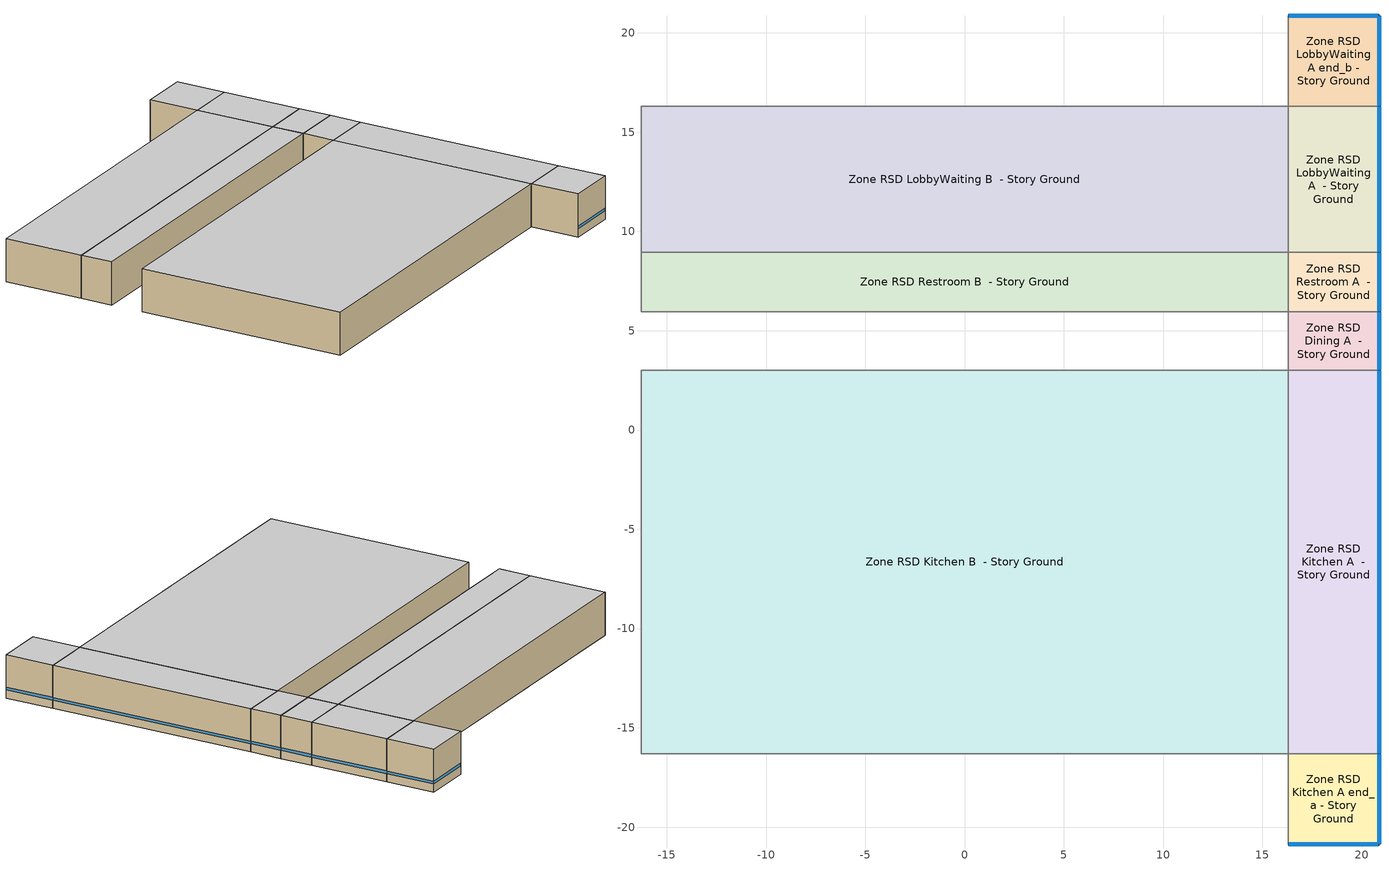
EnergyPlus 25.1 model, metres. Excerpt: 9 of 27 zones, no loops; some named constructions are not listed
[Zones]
Zone RSD Dining A  - Story Ground
 floor ground (Foundation F 126 Perim 295 Area 1347): 20.87,3.01 16.3,3.01 16.3,5.96 20.87,5.96 z0
 wall outside (DEER Insulated Steel Framed Exterior Wall R-5.67): 20.87,3.01 20.87,5.96 z0:3.96
 wall to Zone RSD Kitchen A  - Story Ground (Typical Interior Wall): 16.3,3.01 20.87,3.01 z0:3.96
 wall to Zone RSD Dining B  - Story Ground (Typical Interior Wall): 16.3,5.96 16.3,3.01 z0:3.96
 wall to Zone RSD Restroom A  - Story Ground (Typical Interior Wall): 20.87,5.96 16.3,5.96 z0:3.96
 window (Window U-0.91 SHGC 0.68): 20.87,3.04 20.87,5.93 z0.76:1
 ceiling adiabatic (DEER Uncarpeted 4in Slab Floor): 20.87,5.96 16.3,5.96 16.3,3.01 20.87,3.01 z3.96
Zone RSD Kitchen A  - Story Ground
 floor ground (Foundation F 126 Perim 1931 Area 8828): 20.87,-16.3 16.3,-16.3 16.3,3.01 20.87,3.01 z0
 wall outside (DEER Insulated Steel Framed Exterior Wall R-5.67): 20.87,-16.3 20.87,3.01 z0:3.96
 wall to Zone RSD Kitchen A end_a - Story Ground (Typical Interior Wall): 16.3,-16.3 20.87,-16.3 z0:3.96
 wall to Zone RSD Kitchen B  - Story Ground (Typical Interior Wall): 16.3,3.01 16.3,-16.3 z0:3.96
 window (Window U-0.91 SHGC 0.68): 20.87,-16.27 20.87,2.99 z0.76:1
 ceiling adiabatic (DEER Uncarpeted 4in Slab Floor): 20.87,3.01 16.3,3.01 16.3,-16.3 20.87,-16.3 z3.96
Zone RSD Kitchen A end_a - Story Ground
 floor ground (Foundation F 126 Perim 914 Area 209): 20.87,-20.87 16.3,-20.87 16.3,-16.3 20.87,-16.3 z0
 wall outside (DEER Insulated Steel Framed Exterior Wall R-5.67): 16.3,-20.87 20.87,-20.87 20.87,-16.3 z0:3.96
 wall to Zone RSD Kitchen B end_a - Story Ground (Typical Interior Wall): 16.3,-16.3 16.3,-20.87 z0:3.96
 window (Window U-0.91 SHGC 0.68): 16.32,-20.87 20.84,-20.87 / 20.87,-20.84 20.87,-16.32 z0.76:1
 ceiling adiabatic (DEER Uncarpeted 4in Slab Floor): 20.87,-16.3 16.3,-16.3 16.3,-20.87 20.87,-20.87 z3.96
Zone RSD Kitchen B  - Story Ground
 floor ground (Foundation F 126 Perim 0 Area 62935): 16.3,-16.3 -16.3,-16.3 -16.3,3.01 16.3,3.01 z0
 wall to Zone RSD Kitchen B end_a - Story Ground (Typical Interior Wall): -16.3,-16.3 16.3,-16.3 z0:3.96
 wall to Zone RSD Kitchen C  - Story Ground (Typical Interior Wall): -16.3,3.01 -16.3,-16.3 z0:3.96
 wall to Zone RSD Dining B  - Story Ground (Typical Interior Wall): 16.3,3.01 -16.3,3.01 z0:3.96
 ceiling adiabatic (DEER Uncarpeted 4in Slab Floor): 16.3,3.01 -16.3,3.01 -16.3,-16.3 16.3,-16.3 z3.96
Zone RSD LobbyWaiting A  - Story Ground
 floor ground (Foundation F 126 Perim 736 Area 3363): 20.87,8.94 16.3,8.94 16.3,16.3 20.87,16.3 z0
 wall outside (DEER Insulated Steel Framed Exterior Wall R-5.67): 20.87,8.94 20.87,16.3 z0:3.96
 wall to Zone RSD Restroom A  - Story Ground (Typical Interior Wall): 16.3,8.94 20.87,8.94 z0:3.96
 wall to Zone RSD LobbyWaiting B  - Story Ground (Typical Interior Wall): 16.3,16.3 16.3,8.94 z0:3.96
 wall to Zone RSD LobbyWaiting A end_b - Story Ground (Typical Interior Wall): 20.87,16.3 16.3,16.3 z0:3.96
 window (Window U-0.91 SHGC 0.68): 20.87,8.97 20.87,16.27 z0.76:1
 ceiling adiabatic (DEER Uncarpeted 4in Slab Floor): 20.87,16.3 16.3,16.3 16.3,8.94 20.87,8.94 z3.96
Zone RSD LobbyWaiting A end_b - Story Ground
 floor ground (Foundation F 126 Perim 914 Area 209): 20.87,16.3 16.3,16.3 16.3,20.87 20.87,20.87 z0
 wall outside (DEER Insulated Steel Framed Exterior Wall R-5.67): 20.87,16.3 20.87,20.87 16.3,20.87 z0:3.96
 wall to Zone RSD LobbyWaiting B end_b - Story Ground (Typical Interior Wall): 16.3,20.87 16.3,16.3 z0:3.96
 window (Window U-0.91 SHGC 0.68): 20.84,20.87 16.32,20.87 / 20.87,16.32 20.87,20.84 z0.76:1
 ceiling adiabatic (DEER Uncarpeted 4in Slab Floor): 20.87,20.87 16.3,20.87 16.3,16.3 20.87,16.3 z3.96
Zone RSD LobbyWaiting B  - Story Ground
 floor ground (Foundation F 126 Perim 0 Area 23976): 16.3,8.94 -16.3,8.94 -16.3,16.3 16.3,16.3 z0
 wall to Zone RSD Restroom B  - Story Ground (Typical Interior Wall): -16.3,8.94 16.3,8.94 z0:3.96
 wall to Zone RSD LobbyWaiting C  - Story Ground (Typical Interior Wall): -16.3,16.3 -16.3,8.94 z0:3.96
 wall to Zone RSD LobbyWaiting B end_b - Story Ground (Typical Interior Wall): 16.3,16.3 -16.3,16.3 z0:3.96
 ceiling adiabatic (DEER Uncarpeted 4in Slab Floor): 16.3,16.3 -16.3,16.3 -16.3,8.94 16.3,8.94 z3.96
Zone RSD Restroom A  - Story Ground
 floor ground (Foundation F 126 Perim 298 Area 1362): 20.87,5.96 16.3,5.96 16.3,8.94 20.87,8.94 z0
 wall outside (DEER Insulated Steel Framed Exterior Wall R-5.67): 20.87,5.96 20.87,8.94 z0:3.96
 wall to Zone RSD Restroom B  - Story Ground (Typical Interior Wall): 16.3,8.94 16.3,5.96 z0:3.96
 window (Window U-0.91 SHGC 0.68): 20.87,5.99 20.87,8.91 z0.76:1
 ceiling adiabatic (DEER Uncarpeted 4in Slab Floor): 20.87,8.94 16.3,8.94 16.3,5.96 20.87,5.96 z3.96
Zone RSD Restroom B  - Story Ground
 floor ground (Foundation F 126 Perim 0 Area 9712): 16.3,5.96 -16.3,5.96 -16.3,8.94 16.3,8.94 z0
 wall to Zone RSD Dining B  - Story Ground (Typical Interior Wall): -16.3,5.96 16.3,5.96 z0:3.96
 wall to Zone RSD Restroom C  - Story Ground (Typical Interior Wall): -16.3,8.94 -16.3,5.96 z0:3.96
 ceiling adiabatic (DEER Uncarpeted 4in Slab Floor): 16.3,8.94 -16.3,8.94 -16.3,5.96 16.3,5.96 z3.96
[Schedule:Day:Interval]
D17_RSD_Din_LF_Yr Default 1; D17_RSD_LobWt_LF_Yr Default 1; D17_RSD_Restrm_LF_Yr Default 1: No, 00:10, 0.341879, 00:20, 0.337503, 00:30, 0.333127, 00:40, 0.328752, 00:50, 0.324376, 01:00, 0.32, 07:30, 0.32, 07:40, 0.359333, 07:50, 0.398667, 08:00, 0.438, 08:09, 0.477333, 08:19, 0.516667, 08:29, 0.556, 08:30, 0.556, 08:39, 0.596667, 08:49, 0.637333, 08:59, 0.678, 09:09, 0.718667, 09:19, 0.759333, 09:29, 0.8, 09:30, 0.8, 21:00, 0.8, 21:10, 0.776812, 21:20, 0.753624, 21:30, 0.730436, 21:40, 0.707248, 21:50, 0.684061, 22:00, 0.660873, 22:10, 0.643394, 22:20, 0.625915, 22:30, 0.608436, 22:40, 0.590958, 22:50, 0.573479, 23:00, 0.556, 23:10, 0.521042, 23:20, 0.486085, 23:30, 0.451127, 23:40, 0.41617, 23:50, 0.381212, 24:00, 0.346255
D17_RSD_Din_LF_Yr Wknd Day; D17_RSD_LobWt_LF_Yr Wknd Day; D17_RSD_Restrm_LF_Yr Wknd Day: Average, 05:30, 0.32, 05:40, 0.359333, 05:50, 0.398667, 06:00, 0.438, 06:10, 0.477333, 06:20, 0.516667, 06:30, 0.556, 06:40, 0.596667, 06:50, 0.637333, 07:00, 0.678, 07:10, 0.718667, 07:20, 0.759333, 07:30, 0.8, 18:30, 0.8, 18:40, 0.780303, 18:50, 0.760606, 19:00, 0.740909, 19:10, 0.721212, 19:20, 0.701515, 19:30, 0.681818, 19:40, 0.662121, 19:50, 0.642424, 20:00, 0.622727, 20:10, 0.60303, 20:20, 0.583333, 20:30, 0.563636, 20:40, 0.543333, 20:50, 0.52303, 21:00, 0.502727, 21:10, 0.482424, 21:20, 0.462121, 21:30, 0.441818, 21:40, 0.421515, 21:50, 0.401212, 22:00, 0.380909, 22:10, 0.360606, 22:20, 0.340303, 22:30, 0.32, 24:00, 0.32
Schedule Day 15; Schedule Day 11; Schedule Day 9: No, 01:00, 0.32, 02:00, 0.32, 03:00, 0.32, 04:00, 0.32, 05:00, 0.32, 06:00, 0.32, 07:00, 0.32, 08:00, 0.438, 09:00, 0.718667, 10:00, 0.8, 11:00, 0.8, 12:00, 0.8, 13:00, 0.8, 14:00, 0.8, 15:00, 0, 16:00, 0, 17:00, 0, 18:00, 0, 19:00, 0, 20:00, 0, 21:00, 0, 22:00, 0, 23:00, 0, 24:00, 0
Schedule Day 16; Schedule Day 12; Schedule Day 10: No, 01:00, 0, 02:00, 0, 03:00, 0, 04:00, 0, 05:00, 0, 06:00, 0, 07:00, 0, 08:00, 0, 09:00, 0, 10:00, 0, 11:00, 0, 12:00, 0, 13:00, 0, 14:00, 0, 15:00, 0.8, 16:00, 0.8, 17:00, 0.8, 18:00, 0.8, 19:00, 0.8, 20:00, 0.8, 21:00, 0.8, 22:00, 0.660873, 23:00, 0.556, 24:00, 0.346255
D17_RSD_Din_LF_Yr Summer Design Day 1; D_RSD_Din_Occup_Yr Summer Design Day; Clothing Schedule Default Winter Clothes; D_RSD_Din_Misc_Yr Summer Design Day 1; D17_RSD_Ktchn_LF_Yr Summer Design Day 1; D_RSD_Ktchn_Occup_Yr Summer Design Day; D_RSD_Ktchn_Misc_Yr Summer Design Day 1; D_RSD_Ktchn_Cook_Yr Summer Design Day; 27 space(s) Occ Sch Summer Design Day 3; 27 space(s) Occ Sch Winter Design Day 3; 27 space(s) Occ Sch Summer Design Day 1; 27 space(s) Occ Sch Winter Design Day 1; 27 space(s) Occ Sch Summer Design Day 2; 27 space(s) Occ Sch Winter Design Day 2; D17_RSD_LobWt_LF_Yr Summer Design Day 1; D17_RSD_Restrm_LF_Yr Summer Design Day 1: No, 24:00, 1
D17_RSD_Din_LF_Yr Winter Design Day 1; D_RSD_Din_Occup_Yr Winter Design Day; Work Efficiency Schedule Default; D_RSD_Din_Misc_Yr Winter Design Day 1; D17_RSD_Ktchn_LF_Yr Winter Design Day 1; D_RSD_Ktchn_Occup_Yr Winter Design Day; D_RSD_Ktchn_Misc_Yr Winter Design Day 1; D_RSD_Ktchn_Cook_Yr Winter Design Day; D17_RSD_LobWt_LF_Yr Winter Design Day 1; D17_RSD_Restrm_LF_Yr Winter Design Day 1: No, 24:00, 0
D_RSD_Din_Occup_Yr Default; D_RSD_Ktchn_Occup_Yr Default: Average, 00:10, 0.0666667, 00:20, 0.0583333, 00:30, 0.05, 00:40, 0.0416667, 00:50, 0.0333333, 01:00, 0.025, 01:10, 0.0166667, 01:20, 0.00833333, 01:30, 0, 08:30, 0, 08:39, 0.0166667, 08:49, 0.0333333, 08:59, 0.05, 09:09, 0.0666667, 09:19, 0.0833333, 09:29, 0.1, 09:30, 0.1, 09:39, 0.116667, 09:49, 0.133333, 09:59, 0.15, 10:09, 0.166667, 10:19, 0.183333, 10:29, 0.2, 10:30, 0.2, 11:30, 0.2, 11:39, 0.223333, 11:49, 0.246667, 11:59, 0.27, 12:09, 0.293333, 12:19, 0.316667, 12:29, 0.34, 12:30, 0.34, 12:39, 0.428333, 12:49, 0.516667, 12:59, 0.605, 13:09, 0.693333, 13:19, 0.781667, 13:29, 0.87, 13:30, 0.87, 13:39, 0.823333, 13:49, 0.776667, 13:59, 0.73, 14:09, 0.683333, 14:19, 0.636667, 14:29, 0.59, 14:30, 0.59, 14:39, 0.534444, 14:49, 0.478889, 14:59, 0.423333, 15:09, 0.367778, 15:15, 0.34, 17:15, 0.34, 17:25, 0.38, 17:35, 0.42, 17:45, 0.46, 17:55, 0.5, 18:05, 0.54, 18:15, 0.58, 18:25, 0.608333, 18:35, 0.636667, 18:45, 0.665, 18:55, 0.693333, 19:05, 0.721667, 19:15, 0.75, 19:25, 0.712222, 19:35, 0.674444, 19:45, 0.636667, 19:55, 0.598889, 20:00, 0.58, 20:10, 0.54, 20:20, 0.5, 20:30, 0.46, 20:40, 0.42, 20:50, 0.38, 21:00, 0.34, 21:10, 0.325667, 21:20, 0.311333, 21:30, 0.297, 21:40, 0.282667, 21:50, 0.268333, 22:00, 0.254, 22:10, 0.228333, 22:20, 0.202667, 22:30, 0.177, 22:40, 0.151333, 22:50, 0.125667, 23:00, 0.1, 23:30, 0.1, 23:40, 0.0916667, 23:50, 0.0833333, 24:00, 0.075
D_RSD_Din_Occup_Yr Wknd Day; D_RSD_Ktchn_Occup_Yr Wknd Day: Average, 06:30, 0, 06:40, 0.025, 06:50, 0.05, 07:00, 0.075, 07:10, 0.1, 07:20, 0.125, 07:30, 0.15, 07:40, 0.166667, 07:50, 0.183333, 08:00, 0.2, 08:09, 0.216667, 08:19, 0.233333, 08:29, 0.25, 08:30, 0.25, 09:30, 0.25, 09:39, 0.265, 09:49, 0.28, 09:59, 0.295, 10:09, 0.31, 10:19, 0.325, 10:29, 0.34, 10:30, 0.34, 10:39, 0.427619, 10:49, 0.515238, 10:59, 0.602857, 11:09, 0.690476, 11:19, 0.778095, 11:22, 0.8, 11:32, 0.764444, 11:42, 0.728889, 11:52, 0.693333, 12:02, 0.657778, 12:12, 0.622222, 12:22, 0.586667, 12:32, 0.551111, 12:42, 0.515556, 12:52, 0.48, 13:02, 0.444444, 13:12, 0.408889, 13:15, 0.4, 13:45, 0.4, 13:54, 0.39, 14:04, 0.38, 14:14, 0.37, 14:24, 0.36, 14:34, 0.35, 14:44, 0.34, 14:45, 0.34, 14:54, 0.416667, 15:04, 0.493333, 15:14, 0.57, 15:24, 0.646667, 15:34, 0.723333, 15:44, 0.8, 15:45, 0.8, 15:54, 0.825, 16:04, 0.85, 16:15, 0.875, 16:25, 0.9, 16:35, 0.925, 16:45, 0.95, 16:55, 0.933333, 17:05, 0.916667, 17:15, 0.9, 17:25, 0.883333, 17:35, 0.866667, 17:45, 0.85, 17:55, 0.583333, 18:00, 0.45, 18:10, 0.433333, 18:20, 0.416667, 18:30, 0.4, 18:40, 0.383333, 18:50, 0.366667, 19:00, 0.35, 19:10, 0.333333, 19:20, 0.316667, 19:30, 0.3, 19:40, 0.283333, 19:50, 0.266667, 20:00, 0.25, 20:10, 0.225, 20:20, 0.2, 20:30, 0.175, 20:40, 0.15, 20:50, 0.125, 21:00, 0.1, 21:10, 0.0833333, 21:20, 0.0666667, 21:30, 0.05, 21:40, 0.0333333, 21:50, 0.0166667, 22:00, 0, 24:00, 0
DEER Activity 161W/person Default; autogen DEER Activity 161W/person 0_day_sch: Average, 24:00, 161
DEER Activity 161W/person Summer Design Day; DEER Activity 161W/person Winter Design Day: No, 24:00, 161
Air Velocity Schedule Default: No, 24:00, 0.2
D_RSD_Din_Misc_Yr Default 1; D_RSD_Ktchn_Misc_Yr Default 1: No, 00:10, 0.686275, 00:20, 0.54902, 00:30, 0.411765, 00:40, 0.27451, 00:50, 0.137255, 01:00, 0, 05:30, 0, 05:40, 0.0294118, 05:50, 0.0588235, 06:00, 0.0882353, 06:10, 0.117647, 06:20, 0.147059, 06:30, 0.176471, 06:40, 0.205882, 06:50, 0.235294, 07:00, 0.264706, 07:10, 0.294118, 07:20, 0.323529, 07:30, 0.352941, 07:40, 0.362745, 07:50, 0.372549, 08:00, 0.382353, 08:09, 0.392157, 08:19, 0.401961, 08:29, 0.411765, 08:30, 0.411765, 10:30, 0.411765, 10:39, 0.470588, 10:49, 0.529412, 10:59, 0.588235, 11:09, 0.647059, 11:19, 0.705882, 11:29, 0.764706, 11:30, 0.764706, 11:39, 0.803922, 11:49, 0.843137, 11:59, 0.882353, 12:09, 0.921569, 12:19, 0.960784, 12:29, 1, 12:30, 1, 22:00, 1, 22:10, 0.990196, 22:20, 0.980392, 22:30, 0.970588, 22:40, 0.960784, 22:50, 0.95098, 23:00, 0.941176, 23:10, 0.921569, 23:20, 0.901961, 23:30, 0.882353, 23:40, 0.862745, 23:50, 0.843137, 24:00, 0.823529
D_RSD_Din_Misc_Yr Wknd Day; D_RSD_Ktchn_Misc_Yr Wknd Day: Average, 03:30, 0, 03:39, 0.0294118, 03:49, 0.0588235, 03:59, 0.0882353, 04:09, 0.117647, 04:19, 0.147059, 04:30, 0.176471, 04:40, 0.205882, 04:50, 0.235294, 05:00, 0.264706, 05:10, 0.294118, 05:20, 0.323529, 05:30, 0.352941, 05:40, 0.362745, 05:50, 0.372549, 06:00, 0.382353, 06:10, 0.392157, 06:20, 0.401961, 06:30, 0.411765, 08:30, 0.411765, 08:39, 0.470588, 08:49, 0.529412, 08:59, 0.588235, 09:09, 0.647059, 09:19, 0.705882, 09:29, 0.764706, 09:30, 0.764706, 09:39, 0.803922, 09:49, 0.843137, 09:59, 0.882353, 10:09, 0.921569, 10:19, 0.960784, 10:29, 1, 10:30, 1, 19:00, 1, 19:10, 0.990196, 19:20, 0.980392, 19:30, 0.970588, 19:40, 0.960784, 19:50, 0.95098, 20:00, 0.941176, 20:10, 0.882353, 20:20, 0.823529, 20:30, 0.764706, 20:40, 0.705882, 20:50, 0.647059, 21:00, 0.588235, 21:10, 0.490196, 21:20, 0.392157, 21:30, 0.294118, 21:40, 0.196078, 21:50, 0.0980392, 22:00, 0, 24:00, 0
Schedule Day 25; Schedule Day 7: No, 01:00, 0, 02:00, 0, 03:00, 0, 04:00, 0, 05:00, 0, 06:00, 0.0882353, 07:00, 0.264706, 08:00, 0.382353, 09:00, 0.411765, 10:00, 0.411765, 11:00, 0.647059, 12:00, 0.921569, 13:00, 1, 14:00, 1, 15:00, 0, 16:00, 0, 17:00, 0, 18:00, 0, 19:00, 0, 20:00, 0, 21:00, 0, 22:00, 0, 23:00, 0, 24:00, 0
Schedule Day 26; Schedule Day 8: No, 01:00, 0, 02:00, 0, 03:00, 0, 04:00, 0, 05:00, 0, 06:00, 0, 07:00, 0, 08:00, 0, 09:00, 0, 10:00, 0, 11:00, 0, 12:00, 0, 13:00, 0, 14:00, 0, 15:00, 1, 16:00, 1, 17:00, 1, 18:00, 1, 19:00, 1, 20:00, 1, 21:00, 1, 22:00, 1, 23:00, 0.941176, 24:00, 0.823529
D17_RSD_Ktchn_LF_Yr Default 1: No, 00:10, 0.4, 00:20, 0.384, 00:30, 0.368, 00:40, 0.352, 00:50, 0.336, 01:00, 0.32, 06:00, 0.32, 06:10, 0.344, 06:20, 0.368, 06:30, 0.392, 06:40, 0.416, 06:50, 0.44, 07:00, 0.464, 07:10, 0.488, 07:20, 0.512, 07:30, 0.536, 07:40, 0.56, 07:50, 0.584, 08:00, 0.608, 08:09, 0.624, 08:19, 0.64, 08:29, 0.656, 08:39, 0.672, 08:49, 0.688, 08:59, 0.704, 09:09, 0.72, 09:19, 0.736, 09:29, 0.752, 09:39, 0.768, 09:49, 0.784, 09:59, 0.8, 10:00, 0.8, 21:00, 0.8, 21:10, 0.779595, 21:20, 0.759189, 21:30, 0.738784, 21:40, 0.718379, 21:50, 0.697973, 22:00, 0.677568, 22:10, 0.665973, 22:20, 0.654379, 22:30, 0.642784, 22:40, 0.631189, 22:50, 0.619595, 23:00, 0.608, 23:10, 0.576, 23:20, 0.544, 23:30, 0.512, 23:40, 0.48, 23:50, 0.448, 24:00, 0.416
D17_RSD_Ktchn_LF_Yr Wknd Day: Average, 04:00, 0.32, 04:10, 0.344, 04:20, 0.368, 04:30, 0.392, 04:40, 0.416, 04:50, 0.44, 05:00, 0.464, 05:10, 0.488, 05:20, 0.512, 05:30, 0.536, 05:40, 0.56, 05:50, 0.584, 06:00, 0.608, 06:10, 0.624, 06:20, 0.64, 06:30, 0.656, 06:40, 0.672, 06:50, 0.688, 07:00, 0.704, 07:10, 0.72, 07:20, 0.736, 07:30, 0.752, 07:40, 0.768, 07:50, 0.784, 08:00, 0.8, 18:30, 0.8, 18:40, 0.784, 18:50, 0.768, 19:00, 0.752, 19:10, 0.736, 19:20, 0.72, 19:30, 0.704, 19:40, 0.688, 19:50, 0.672, 20:00, 0.656, 20:10, 0.64, 20:20, 0.624, 20:30, 0.608, 20:40, 0.584, 20:50, 0.56, 21:00, 0.536, 21:10, 0.512, 21:20, 0.488, 21:30, 0.464, 21:40, 0.44, 21:50, 0.416, 22:00, 0.392, 22:10, 0.368, 22:20, 0.344, 22:30, 0.32, 24:00, 0.32
Schedule Day 13: No, 01:00, 0.32, 02:00, 0.32, 03:00, 0.32, 04:00, 0.32, 05:00, 0.32, 06:00, 0.32, 07:00, 0.464, 08:00, 0.608, 09:00, 0.72, 10:00, 0.8, 11:00, 0.8, 12:00, 0.8, 13:00, 0.8, 14:00, 0.8, 15:00, 0, 16:00, 0, 17:00, 0, 18:00, 0, 19:00, 0, 20:00, 0, 21:00, 0, 22:00, 0, 23:00, 0, 24:00, 0
Schedule Day 14: No, 01:00, 0, 02:00, 0, 03:00, 0, 04:00, 0, 05:00, 0, 06:00, 0, 07:00, 0, 08:00, 0, 09:00, 0, 10:00, 0, 11:00, 0, 12:00, 0, 13:00, 0, 14:00, 0, 15:00, 0.8, 16:00, 0.8, 17:00, 0.8, 18:00, 0.8, 19:00, 0.8, 20:00, 0.8, 21:00, 0.8, 22:00, 0.677568, 23:00, 0.608, 24:00, 0.416
DEER Activity 220W/person Default; autogen DEER Activity 220W/person 0_day_sch: Average, 24:00, 220
DEER Activity 220W/person Summer Design Day; DEER Activity 220W/person Winter Design Day: No, 24:00, 220
D_RSD_Ktchn_Cook_Yr Default; autogen D_RSD_Ktchn_Cook_Yr 0_day_sch: Average, 00:10, 0.079, 00:20, 0.0395, 00:30, 0, 06:30, 0, 06:40, 0.0493333, 06:50, 0.0986667, 07:00, 0.148, 07:10, 0.197333, 07:20, 0.246667, 07:30, 0.296, 07:40, 0.331667, 07:50, 0.367333, 08:00, 0.403, 08:09, 0.438667, 08:19, 0.474333, 08:29, 0.51, 08:30, 0.51, 08:39, 0.515, 08:49, 0.52, 08:59, 0.525, 09:09, 0.53, 09:19, 0.535, 09:29, 0.54, 09:30, 0.54, 09:39, 0.526667, 09:49, 0.513333, 09:59, 0.5, 10:09, 0.486667, 10:19, 0.473333, 10:29, 0.46, 10:30, 0.46, 10:39, 0.456667, 10:49, 0.453333, 10:59, 0.45, 11:09, 0.446667, 11:19, 0.443333, 11:29, 0.44, 11:30, 0.44, 11:39, 0.438333, 11:49, 0.436667, 11:59, 0.435, 12:09, 0.433333, 12:19, 0.431667, 12:29, 0.43, 12:30, 0.43, 12:39, 0.446667, 12:49, 0.463333, 12:59, 0.48, 13:09, 0.496667, 13:19, 0.513333, 13:29, 0.53, 13:30, 0.53, 13:39, 0.523333, 13:49, 0.516667, 13:59, 0.51, 14:09, 0.503333, 14:19, 0.496667, 14:29, 0.49, 14:30, 0.49, 17:30, 0.49, 17:40, 0.5, 17:50, 0.51, 18:00, 0.52, 18:10, 0.53, 18:20, 0.54, 18:30, 0.55, 18:40, 0.541667, 18:50, 0.533333, 19:00, 0.525, 19:10, 0.516667, 19:20, 0.508333, 19:30, 0.5, 19:40, 0.471667, 19:50, 0.443333, 20:00, 0.415, 20:10, 0.386667, 20:20, 0.358333, 20:30, 0.33, 20:40, 0.329167, 20:50, 0.328333, 21:00, 0.3275, 21:10, 0.326667, 21:20, 0.325833, 21:30, 0.325, 21:40, 0.315167, 21:50, 0.305333, 22:00, 0.2955, 22:10, 0.285667, 22:20, 0.275833, 22:30, 0.266, 22:40, 0.261167, 22:50, 0.256333, 23:00, 0.2515, 23:10, 0.246667, 23:20, 0.241833, 23:30, 0.237, 23:40, 0.1975, 23:50, 0.158, 24:00, 0.1185
Schedule Day 61: No, 01:00, 0, 02:00, 0, 03:00, 0, 04:00, 0, 05:00, 0, 06:00, 0, 07:00, 0.131556, 08:00, 0.391111, 09:00, 0.525333, 10:00, 0.499111, 11:00, 0.449778, 12:00, 0.434889, 13:00, 0.481111, 14:00, 0.509556, 15:00, 0, 16:00, 0, 17:00, 0, 18:00, 0, 19:00, 0, 20:00, 0, 21:00, 0, 22:00, 0, 23:00, 0, 24:00, 0
Schedule Day 62: No, 01:00, 0, 02:00, 0, 03:00, 0, 04:00, 0, 05:00, 0, 06:00, 0, 07:00, 0, 08:00, 0, 09:00, 0, 10:00, 0, 11:00, 0, 12:00, 0, 13:00, 0, 14:00, 0, 15:00, 0.49, 16:00, 0.49, 17:00, 0.49, 18:00, 0.516667, 19:00, 0.527778, 20:00, 0.424444, 21:00, 0.327778, 22:00, 0.298778, 23:00, 0.253111, 24:00, 0.131667
27 space(s) Occ Sch Default 3; 27 space(s) Occ Sch Default 2: Average, 08:00, 0, 10:00, 1, 11:00, 0, 12:00, 1, 13:00, 1, 14:00, 1, 14:45, 1, 16:45, 0, 17:45, 1, 19:45, 1, 20:30, 1, 21:30, 1, 22:30, 1, 24:00, 0
27 space(s) Occ Sch Sunday 3; 27 space(s) Occ Sch Sunday 2: Average, 06:00, 0, 07:00, 1, 08:00, 1, 09:00, 0, 10:00, 1, 11:00, 1, 11:15, 0, 12:15, 1, 13:15, 0, 14:15, 1, 15:15, 1, 16:15, 1, 17:15, 1, 17:30, 1, 18:30, 1, 19:30, 1, 20:30, 1, 24:00, 0
Schedule Day 51; Schedule Day 45: No, 01:00, 0, 02:00, 0, 03:00, 0, 04:00, 0, 05:00, 0, 06:00, 0, 07:00, 0, 08:00, 0, 09:00, 1, 10:00, 1, 11:00, 0, 12:00, 1, 13:00, 1, 14:00, 1, 15:00, 0, 16:00, 0, 17:00, 0, 18:00, 0, 19:00, 0, 20:00, 0, 21:00, 0, 22:00, 0, 23:00, 0, 24:00, 0
Schedule Day 52; Schedule Day 46: No, 01:00, 0, 02:00, 0, 03:00, 0, 04:00, 0, 05:00, 0, 06:00, 0, 07:00, 0, 08:00, 0, 09:00, 0, 10:00, 0, 11:00, 0, 12:00, 0, 13:00, 0, 14:00, 0, 15:00, 0, 16:00, 0, 17:00, 1, 18:00, 1, 19:00, 1, 20:00, 1, 21:00, 1, 22:00, 1, 23:00, 0, 24:00, 0
27 space(s) Occ Sch Default 1: Average, 07:00, 0, 07:10, 0.00364103, 07:20, 0.00728207, 07:30, 0.0109231, 07:40, 0.0145641, 07:50, 0.0182052, 08:00, 0.0218462, 08:10, 0.0254872, 08:20, 0.0291283, 08:30, 0.0327693, 08:39, 0.0364103, 08:49, 0.0400514, 08:59, 0.0436924, 09:00, 0.0436924, 09:30, 0.0436924, 09:39, 0.0364103, 09:49, 0.0291283, 09:59, 0.0218462, 10:09, 0.0145641, 10:19, 0.00728207, 10:29, 1.55227e-16, 10:30, 0, 10:39, 0.0101949, 10:49, 0.0203898, 10:59, 0.0305847, 11:09, 0.0407796, 11:19, 0.0509745, 11:29, 0.0611694, 11:30, 0.0611694, 11:39, 0.0895694, 11:49, 0.117969, 11:59, 0.14637, 12:09, 0.17477, 12:19, 0.20317, 12:29, 0.23157, 12:30, 0.23157, 12:39, 0.213365, 12:49, 0.195159, 12:59, 0.176954, 13:09, 0.158749, 13:19, 0.140544, 13:29, 0.122339, 13:30, 0.122339, 13:39, 0.120154, 13:49, 0.117969, 13:59, 0.115785, 14:09, 0.1136, 14:19, 0.111416, 14:29, 0.109231, 14:30, 0.109231, 14:39, 0.0849575, 14:49, 0.0606839, 14:59, 0.0364103, 15:09, 0.0121368, 15:15, 0, 16:15, 0, 16:25, 0.017477, 16:35, 0.0349539, 16:45, 0.0524309, 16:55, 0.0699079, 17:05, 0.0873848, 17:15, 0.104862, 17:25, 0.0997643, 17:35, 0.0946669, 17:45, 0.0895694, 17:55, 0.084472, 18:05, 0.0793745, 18:15, 0.0742771, 19:15, 0.0742771, 19:25, 0.0810737, 19:35, 0.0878703, 19:45, 0.0946669, 19:55, 0.101463, 20:00, 0.104862, 20:10, 0.0936474, 20:20, 0.082433, 20:30, 0.0712186, 20:40, 0.0600042, 20:50, 0.0487899, 21:00, 0.0375755, 21:10, 0.0425273, 21:20, 0.0474791, 21:30, 0.0524309, 21:40, 0.0573827, 21:50, 0.0623345, 22:00, 0.0672863, 22:10, 0.0560719, 22:20, 0.0448575, 22:30, 0.0336432, 22:40, 0.0224288, 22:50, 0.0112144, 23:00, 0, 24:00, 0
27 space(s) Occ Sch Sunday 1: Average, 05:30, 0, 05:40, 0.0109231, 05:50, 0.0218462, 06:00, 0.0327693, 06:10, 0.0436924, 06:20, 0.0546155, 06:30, 0.0655386, 06:40, 0.0618976, 06:50, 0.0582565, 07:00, 0.0546155, 07:10, 0.0509745, 07:20, 0.0473334, 07:30, 0.0436924, 07:40, 0.0364103, 07:50, 0.0291283, 08:00, 0.0218462, 08:09, 0.0145641, 08:19, 0.00728207, 08:29, 7.76133e-17, 08:30, 0, 08:39, 0.00655386, 08:49, 0.0131077, 08:59, 0.0196616, 09:09, 0.0262154, 09:19, 0.0327693, 09:29, 0.0393232, 09:30, 0.0393232, 09:39, 0.0662668, 09:49, 0.0932105, 09:59, 0.120154, 10:09, 0.147098, 10:19, 0.174041, 10:29, 0.200985, 10:30, 0.200985, 10:39, 0.167488, 10:49, 0.13399, 10:59, 0.100493, 11:09, 0.066995, 11:19, 0.0334975, 11:29, 7.14042e-16, 11:30, 0, 11:39, 0.116513, 11:45, 0.17477, 11:54, 0.145641, 12:04, 0.116513, 12:14, 0.0873848, 12:24, 0.0582565, 12:34, 0.0291283, 12:44, 6.20906e-16, 12:45, 0, 12:54, 0.00436924, 13:04, 0.00873848, 13:14, 0.0131077, 13:24, 0.017477, 13:34, 0.0218462, 13:44, 0.0262154, 13:45, 0.0262154, 13:54, 0.0553437, 14:04, 0.084472, 14:14, 0.1136, 14:24, 0.142729, 14:34, 0.171857, 14:44, 0.200985, 14:45, 0.200985, 14:54, 0.178411, 15:04, 0.155836, 15:14, 0.133262, 15:24, 0.110687, 15:34, 0.088113, 15:44, 0.0655386, 15:45, 0.0655386, 15:54, 0.0618976, 16:04, 0.0582565, 16:15, 0.0546155, 16:25, 0.0509745, 16:35, 0.0473334, 16:45, 0.0436924, 16:55, 0.0655386, 17:05, 0.0873848, 17:15, 0.109231, 17:25, 0.131077, 17:35, 0.152923, 17:45, 0.17477, 17:55, 0.0873848, 18:00, 0.0436924, 19:00, 0.0436924, 19:10, 0.0473334, 19:20, 0.0509745, 19:30, 0.0546155, 19:40, 0.0582565, 19:50, 0.0618976, 20:00, 0.0655386, 20:10, 0.0546155, 20:20, 0.0436924, 20:30, 0.0327693, 20:40, 0.0218462, 20:50, 0.0109231, 21:00, 0, 24:00, 0
Schedule Day 47: No, 01:00, 0, 02:00, 0, 03:00, 0, 04:00, 0, 05:00, 0, 06:00, 0, 07:00, 0, 08:00, 0.0206325, 09:00, 0.0436924, 10:00, 0.0213607, 11:00, 0.0312643, 12:00, 0.148263, 13:00, 0.175741, 14:00, 0.115639, 15:00, 0, 16:00, 0, 17:00, 0, 18:00, 0, 19:00, 0, 20:00, 0, 21:00, 0, 22:00, 0, 23:00, 0, 24:00, 0
Schedule Day 48: No, 01:00, 0, 02:00, 0, 03:00, 0, 04:00, 0, 05:00, 0, 06:00, 0, 07:00, 0, 08:00, 0, 09:00, 0, 10:00, 0, 11:00, 0, 12:00, 0, 13:00, 0, 14:00, 0, 15:00, 0.0347921, 16:00, 0, 17:00, 0.0757335, 18:00, 0.0827728, 19:00, 0.0742771, 20:00, 0.102596, 21:00, 0.0413136, 22:00, 0.0656357, 23:00, 0.00373813, 24:00, 0
DEER Activity 147W/person Default; autogen DEER Activity 147W/person 0_day_sch: Average, 24:00, 147
DEER Activity 147W/person Summer Design Day; DEER Activity 147W/person Winter Design Day: No, 24:00, 147
[Schedule:Week:Daily]
D17_RSD_Din_LF_Yr BPR Adjusted Week Rule - Jan1-Jan6: D17_RSD_Din_LF_Yr Default 1, D17_RSD_Din_LF_Yr Default 1, D17_RSD_Din_LF_Yr Default 1, D17_RSD_Din_LF_Yr Default 1, D17_RSD_Din_LF_Yr Default 1, D17_RSD_Din_LF_Yr Default 1, D17_RSD_Din_LF_Yr Wknd Day, D17_RSD_Din_LF_Yr Default 1, D17_RSD_Din_LF_Yr Summer Design Day 1, D17_RSD_Din_LF_Yr Winter Design Day 1, D17_RSD_Din_LF_Yr Default 1, D17_RSD_Din_LF_Yr Default 1
D17_RSD_Din_LF_Yr BPR Adjusted Week Rule - Jan7-Aug11; D17_RSD_Din_LF_Yr BPR Adjusted Week Rule - Aug19-Dec31: D17_RSD_Din_LF_Yr Wknd Day, D17_RSD_Din_LF_Yr Default 1, D17_RSD_Din_LF_Yr Default 1, D17_RSD_Din_LF_Yr Default 1, D17_RSD_Din_LF_Yr Default 1, D17_RSD_Din_LF_Yr Default 1, D17_RSD_Din_LF_Yr Wknd Day, D17_RSD_Din_LF_Yr Default 1, D17_RSD_Din_LF_Yr Summer Design Day 1, D17_RSD_Din_LF_Yr Winter Design Day 1, D17_RSD_Din_LF_Yr Default 1, D17_RSD_Din_LF_Yr Default 1
D17_RSD_Din_LF_Yr BPR Adjusted Week Rule - Aug12-Aug18: D17_RSD_Din_LF_Yr Wknd Day, D17_RSD_Din_LF_Yr Default 1, D17_RSD_Din_LF_Yr Default 1, Schedule Day 15, Schedule Day 16, D17_RSD_Din_LF_Yr Default 1, D17_RSD_Din_LF_Yr Wknd Day, D17_RSD_Din_LF_Yr Default 1, D17_RSD_Din_LF_Yr Summer Design Day 1, D17_RSD_Din_LF_Yr Winter Design Day 1, D17_RSD_Din_LF_Yr Default 1, D17_RSD_Din_LF_Yr Default 1
D_RSD_Din_Occup_Yr Week Rule - Jan1-Jan6: D_RSD_Din_Occup_Yr Default, D_RSD_Din_Occup_Yr Default, D_RSD_Din_Occup_Yr Default, D_RSD_Din_Occup_Yr Default, D_RSD_Din_Occup_Yr Default, D_RSD_Din_Occup_Yr Default, D_RSD_Din_Occup_Yr Wknd Day, D_RSD_Din_Occup_Yr Default, D_RSD_Din_Occup_Yr Summer Design Day, D_RSD_Din_Occup_Yr Winter Design Day, D_RSD_Din_Occup_Yr Default, D_RSD_Din_Occup_Yr Default
D_RSD_Din_Occup_Yr Week Rule - Jan7-Dec31: D_RSD_Din_Occup_Yr Wknd Day, D_RSD_Din_Occup_Yr Default, D_RSD_Din_Occup_Yr Default, D_RSD_Din_Occup_Yr Default, D_RSD_Din_Occup_Yr Default, D_RSD_Din_Occup_Yr Default, D_RSD_Din_Occup_Yr Wknd Day, D_RSD_Din_Occup_Yr Default, D_RSD_Din_Occup_Yr Summer Design Day, D_RSD_Din_Occup_Yr Winter Design Day, D_RSD_Din_Occup_Yr Default, D_RSD_Din_Occup_Yr Default
DEER Activity 161W/person Week Rule - Jan1-Dec31: DEER Activity 161W/person Default, DEER Activity 161W/person Default, autogen DEER Activity 161W/person 0_day_sch, autogen DEER Activity 161W/person 0_day_sch, DEER Activity 161W/person Default, DEER Activity 161W/person Default, DEER Activity 161W/person Default, DEER Activity 161W/person Default, DEER Activity 161W/person Summer Design Day, DEER Activity 161W/person Winter Design Day, DEER Activity 161W/person Default, DEER Activity 161W/person Default
Work Efficiency Schedule Week Rule - Jan1-Dec31: Work Efficiency Schedule Default, Work Efficiency Schedule Default, Work Efficiency Schedule Default, Work Efficiency Schedule Default, Work Efficiency Schedule Default, Work Efficiency Schedule Default, Work Efficiency Schedule Default, Work Efficiency Schedule Default, Work Efficiency Schedule Default, Work Efficiency Schedule Default, Work Efficiency Schedule Default, Work Efficiency Schedule Default
Clothing Schedule Week Rule - Jan1-Dec31: Clothing Schedule Default Winter Clothes, Clothing Schedule Default Winter Clothes, Clothing Schedule Default Winter Clothes, Clothing Schedule Default Winter Clothes, Clothing Schedule Default Winter Clothes, Clothing Schedule Default Winter Clothes, Clothing Schedule Default Winter Clothes, Clothing Schedule Default Winter Clothes, Clothing Schedule Default Winter Clothes, Clothing Schedule Default Winter Clothes, Clothing Schedule Default Winter Clothes, Clothing Schedule Default Winter Clothes
Air Velocity Schedule Week Rule - Jan1-Dec31: Air Velocity Schedule Default, Air Velocity Schedule Default, Air Velocity Schedule Default, Air Velocity Schedule Default, Air Velocity Schedule Default, Air Velocity Schedule Default, Air Velocity Schedule Default, Air Velocity Schedule Default, Air Velocity Schedule Default, Air Velocity Schedule Default, Air Velocity Schedule Default, Air Velocity Schedule Default
D_RSD_Din_Misc_Yr BPR Adjusted Week Rule - Jan1-Jan6: D_RSD_Din_Misc_Yr Default 1, D_RSD_Din_Misc_Yr Default 1, D_RSD_Din_Misc_Yr Default 1, D_RSD_Din_Misc_Yr Default 1, D_RSD_Din_Misc_Yr Default 1, D_RSD_Din_Misc_Yr Default 1, D_RSD_Din_Misc_Yr Wknd Day, D_RSD_Din_Misc_Yr Default 1, D_RSD_Din_Misc_Yr Summer Design Day 1, D_RSD_Din_Misc_Yr Winter Design Day 1, D_RSD_Din_Misc_Yr Default 1, D_RSD_Din_Misc_Yr Default 1
D_RSD_Din_Misc_Yr BPR Adjusted Week Rule - Jan7-Aug11; D_RSD_Din_Misc_Yr BPR Adjusted Week Rule - Aug19-Dec31: D_RSD_Din_Misc_Yr Wknd Day, D_RSD_Din_Misc_Yr Default 1, D_RSD_Din_Misc_Yr Default 1, D_RSD_Din_Misc_Yr Default 1, D_RSD_Din_Misc_Yr Default 1, D_RSD_Din_Misc_Yr Default 1, D_RSD_Din_Misc_Yr Wknd Day, D_RSD_Din_Misc_Yr Default 1, D_RSD_Din_Misc_Yr Summer Design Day 1, D_RSD_Din_Misc_Yr Winter Design Day 1, D_RSD_Din_Misc_Yr Default 1, D_RSD_Din_Misc_Yr Default 1
D_RSD_Din_Misc_Yr BPR Adjusted Week Rule - Aug12-Aug18: D_RSD_Din_Misc_Yr Wknd Day, D_RSD_Din_Misc_Yr Default 1, D_RSD_Din_Misc_Yr Default 1, Schedule Day 25, Schedule Day 26, D_RSD_Din_Misc_Yr Default 1, D_RSD_Din_Misc_Yr Wknd Day, D_RSD_Din_Misc_Yr Default 1, D_RSD_Din_Misc_Yr Summer Design Day 1, D_RSD_Din_Misc_Yr Winter Design Day 1, D_RSD_Din_Misc_Yr Default 1, D_RSD_Din_Misc_Yr Default 1
D17_RSD_Ktchn_LF_Yr BPR Adjusted Week Rule - Jan1-Jan6: D17_RSD_Ktchn_LF_Yr Default 1, D17_RSD_Ktchn_LF_Yr Default 1, D17_RSD_Ktchn_LF_Yr Default 1, D17_RSD_Ktchn_LF_Yr Default 1, D17_RSD_Ktchn_LF_Yr Default 1, D17_RSD_Ktchn_LF_Yr Default 1, D17_RSD_Ktchn_LF_Yr Wknd Day, D17_RSD_Ktchn_LF_Yr Default 1, D17_RSD_Ktchn_LF_Yr Summer Design Day 1, D17_RSD_Ktchn_LF_Yr Winter Design Day 1, D17_RSD_Ktchn_LF_Yr Default 1, D17_RSD_Ktchn_LF_Yr Default 1
D17_RSD_Ktchn_LF_Yr BPR Adjusted Week Rule - Jan7-Aug11; D17_RSD_Ktchn_LF_Yr BPR Adjusted Week Rule - Aug19-Dec31: D17_RSD_Ktchn_LF_Yr Wknd Day, D17_RSD_Ktchn_LF_Yr Default 1, D17_RSD_Ktchn_LF_Yr Default 1, D17_RSD_Ktchn_LF_Yr Default 1, D17_RSD_Ktchn_LF_Yr Default 1, D17_RSD_Ktchn_LF_Yr Default 1, D17_RSD_Ktchn_LF_Yr Wknd Day, D17_RSD_Ktchn_LF_Yr Default 1, D17_RSD_Ktchn_LF_Yr Summer Design Day 1, D17_RSD_Ktchn_LF_Yr Winter Design Day 1, D17_RSD_Ktchn_LF_Yr Default 1, D17_RSD_Ktchn_LF_Yr Default 1
D17_RSD_Ktchn_LF_Yr BPR Adjusted Week Rule - Aug12-Aug18: D17_RSD_Ktchn_LF_Yr Wknd Day, D17_RSD_Ktchn_LF_Yr Default 1, D17_RSD_Ktchn_LF_Yr Default 1, Schedule Day 13, Schedule Day 14, D17_RSD_Ktchn_LF_Yr Default 1, D17_RSD_Ktchn_LF_Yr Wknd Day, D17_RSD_Ktchn_LF_Yr Default 1, D17_RSD_Ktchn_LF_Yr Summer Design Day 1, D17_RSD_Ktchn_LF_Yr Winter Design Day 1, D17_RSD_Ktchn_LF_Yr Default 1, D17_RSD_Ktchn_LF_Yr Default 1
D_RSD_Ktchn_Occup_Yr Week Rule - Jan1-Jan6: D_RSD_Ktchn_Occup_Yr Default, D_RSD_Ktchn_Occup_Yr Default, D_RSD_Ktchn_Occup_Yr Default, D_RSD_Ktchn_Occup_Yr Default, D_RSD_Ktchn_Occup_Yr Default, D_RSD_Ktchn_Occup_Yr Default, D_RSD_Ktchn_Occup_Yr Wknd Day, D_RSD_Ktchn_Occup_Yr Default, D_RSD_Ktchn_Occup_Yr Summer Design Day, D_RSD_Ktchn_Occup_Yr Winter Design Day, D_RSD_Ktchn_Occup_Yr Default, D_RSD_Ktchn_Occup_Yr Default
D_RSD_Ktchn_Occup_Yr Week Rule - Jan7-Dec31: D_RSD_Ktchn_Occup_Yr Wknd Day, D_RSD_Ktchn_Occup_Yr Default, D_RSD_Ktchn_Occup_Yr Default, D_RSD_Ktchn_Occup_Yr Default, D_RSD_Ktchn_Occup_Yr Default, D_RSD_Ktchn_Occup_Yr Default, D_RSD_Ktchn_Occup_Yr Wknd Day, D_RSD_Ktchn_Occup_Yr Default, D_RSD_Ktchn_Occup_Yr Summer Design Day, D_RSD_Ktchn_Occup_Yr Winter Design Day, D_RSD_Ktchn_Occup_Yr Default, D_RSD_Ktchn_Occup_Yr Default
DEER Activity 220W/person Week Rule - Jan1-Dec31: DEER Activity 220W/person Default, DEER Activity 220W/person Default, autogen DEER Activity 220W/person 0_day_sch, autogen DEER Activity 220W/person 0_day_sch, DEER Activity 220W/person Default, DEER Activity 220W/person Default, DEER Activity 220W/person Default, DEER Activity 220W/person Default, DEER Activity 220W/person Summer Design Day, DEER Activity 220W/person Winter Design Day, DEER Activity 220W/person Default, DEER Activity 220W/person Default
D_RSD_Ktchn_Misc_Yr BPR Adjusted Week Rule - Jan1-Jan6: D_RSD_Ktchn_Misc_Yr Default 1, D_RSD_Ktchn_Misc_Yr Default 1, D_RSD_Ktchn_Misc_Yr Default 1, D_RSD_Ktchn_Misc_Yr Default 1, D_RSD_Ktchn_Misc_Yr Default 1, D_RSD_Ktchn_Misc_Yr Default 1, D_RSD_Ktchn_Misc_Yr Wknd Day, D_RSD_Ktchn_Misc_Yr Default 1, D_RSD_Ktchn_Misc_Yr Summer Design Day 1, D_RSD_Ktchn_Misc_Yr Winter Design Day 1, D_RSD_Ktchn_Misc_Yr Default 1, D_RSD_Ktchn_Misc_Yr Default 1
D_RSD_Ktchn_Misc_Yr BPR Adjusted Week Rule - Jan7-Aug11; D_RSD_Ktchn_Misc_Yr BPR Adjusted Week Rule - Aug19-Dec31: D_RSD_Ktchn_Misc_Yr Wknd Day, D_RSD_Ktchn_Misc_Yr Default 1, D_RSD_Ktchn_Misc_Yr Default 1, D_RSD_Ktchn_Misc_Yr Default 1, D_RSD_Ktchn_Misc_Yr Default 1, D_RSD_Ktchn_Misc_Yr Default 1, D_RSD_Ktchn_Misc_Yr Wknd Day, D_RSD_Ktchn_Misc_Yr Default 1, D_RSD_Ktchn_Misc_Yr Summer Design Day 1, D_RSD_Ktchn_Misc_Yr Winter Design Day 1, D_RSD_Ktchn_Misc_Yr Default 1, D_RSD_Ktchn_Misc_Yr Default 1
D_RSD_Ktchn_Misc_Yr BPR Adjusted Week Rule - Aug12-Aug18: D_RSD_Ktchn_Misc_Yr Wknd Day, D_RSD_Ktchn_Misc_Yr Default 1, D_RSD_Ktchn_Misc_Yr Default 1, Schedule Day 7, Schedule Day 8, D_RSD_Ktchn_Misc_Yr Default 1, D_RSD_Ktchn_Misc_Yr Wknd Day, D_RSD_Ktchn_Misc_Yr Default 1, D_RSD_Ktchn_Misc_Yr Summer Design Day 1, D_RSD_Ktchn_Misc_Yr Winter Design Day 1, D_RSD_Ktchn_Misc_Yr Default 1, D_RSD_Ktchn_Misc_Yr Default 1
D_RSD_Ktchn_Cook_Yr Week Rule - Jan1-Aug11; D_RSD_Ktchn_Cook_Yr Week Rule - Aug19-Dec31: D_RSD_Ktchn_Cook_Yr Default, D_RSD_Ktchn_Cook_Yr Default, autogen D_RSD_Ktchn_Cook_Yr 0_day_sch, autogen D_RSD_Ktchn_Cook_Yr 0_day_sch, D_RSD_Ktchn_Cook_Yr Default, D_RSD_Ktchn_Cook_Yr Default, D_RSD_Ktchn_Cook_Yr Default, D_RSD_Ktchn_Cook_Yr Default, D_RSD_Ktchn_Cook_Yr Summer Design Day, D_RSD_Ktchn_Cook_Yr Winter Design Day, D_RSD_Ktchn_Cook_Yr Default, D_RSD_Ktchn_Cook_Yr Default
D_RSD_Ktchn_Cook_Yr Week Rule - Aug12-Aug18: D_RSD_Ktchn_Cook_Yr Default, D_RSD_Ktchn_Cook_Yr Default, autogen D_RSD_Ktchn_Cook_Yr 0_day_sch, Schedule Day 61, Schedule Day 62, D_RSD_Ktchn_Cook_Yr Default, D_RSD_Ktchn_Cook_Yr Default, D_RSD_Ktchn_Cook_Yr Default, D_RSD_Ktchn_Cook_Yr Summer Design Day, D_RSD_Ktchn_Cook_Yr Winter Design Day, D_RSD_Ktchn_Cook_Yr Default, D_RSD_Ktchn_Cook_Yr Default
Elevator Schedule 2 Week Rule - Jan7-Aug11; Elevator Schedule 2 Week Rule - Aug19-Dec31: 27 space(s) Occ Sch Sunday 2, 27 space(s) Occ Sch Default 2, 27 space(s) Occ Sch Default 2, 27 space(s) Occ Sch Default 2, 27 space(s) Occ Sch Default 2, 27 space(s) Occ Sch Default 2, 27 space(s) Occ Sch Sunday 2, 27 space(s) Occ Sch Default 2, 27 space(s) Occ Sch Summer Design Day 2, 27 space(s) Occ Sch Winter Design Day 2, 27 space(s) Occ Sch Default 2, 27 space(s) Occ Sch Default 2
Elevator Schedule 2 Week Rule - Aug12-Aug18: 27 space(s) Occ Sch Sunday 2, 27 space(s) Occ Sch Default 2, 27 space(s) Occ Sch Default 2, Schedule Day 45, Schedule Day 46, 27 space(s) Occ Sch Default 2, 27 space(s) Occ Sch Sunday 2, 27 space(s) Occ Sch Default 2, 27 space(s) Occ Sch Summer Design Day 2, 27 space(s) Occ Sch Winter Design Day 2, 27 space(s) Occ Sch Default 2, 27 space(s) Occ Sch Default 2
D17_RSD_LobWt_LF_Yr BPR Adjusted Week Rule - Jan1-Jan6: D17_RSD_LobWt_LF_Yr Default 1, D17_RSD_LobWt_LF_Yr Default 1, D17_RSD_LobWt_LF_Yr Default 1, D17_RSD_LobWt_LF_Yr Default 1, D17_RSD_LobWt_LF_Yr Default 1, D17_RSD_LobWt_LF_Yr Default 1, D17_RSD_LobWt_LF_Yr Wknd Day, D17_RSD_LobWt_LF_Yr Default 1, D17_RSD_LobWt_LF_Yr Summer Design Day 1, D17_RSD_LobWt_LF_Yr Winter Design Day 1, D17_RSD_LobWt_LF_Yr Default 1, D17_RSD_LobWt_LF_Yr Default 1
D17_RSD_LobWt_LF_Yr BPR Adjusted Week Rule - Jan7-Aug11; D17_RSD_LobWt_LF_Yr BPR Adjusted Week Rule - Aug19-Dec31: D17_RSD_LobWt_LF_Yr Wknd Day, D17_RSD_LobWt_LF_Yr Default 1, D17_RSD_LobWt_LF_Yr Default 1, D17_RSD_LobWt_LF_Yr Default 1, D17_RSD_LobWt_LF_Yr Default 1, D17_RSD_LobWt_LF_Yr Default 1, D17_RSD_LobWt_LF_Yr Wknd Day, D17_RSD_LobWt_LF_Yr Default 1, D17_RSD_LobWt_LF_Yr Summer Design Day 1, D17_RSD_LobWt_LF_Yr Winter Design Day 1, D17_RSD_LobWt_LF_Yr Default 1, D17_RSD_LobWt_LF_Yr Default 1
D17_RSD_LobWt_LF_Yr BPR Adjusted Week Rule - Aug12-Aug18: D17_RSD_LobWt_LF_Yr Wknd Day, D17_RSD_LobWt_LF_Yr Default 1, D17_RSD_LobWt_LF_Yr Default 1, Schedule Day 11, Schedule Day 12, D17_RSD_LobWt_LF_Yr Default 1, D17_RSD_LobWt_LF_Yr Wknd Day, D17_RSD_LobWt_LF_Yr Default 1, D17_RSD_LobWt_LF_Yr Summer Design Day 1, D17_RSD_LobWt_LF_Yr Winter Design Day 1, D17_RSD_LobWt_LF_Yr Default 1, D17_RSD_LobWt_LF_Yr Default 1
DEER Activity 147W/person Week Rule - Jan1-Dec31: DEER Activity 147W/person Default, DEER Activity 147W/person Default, autogen DEER Activity 147W/person 0_day_sch, autogen DEER Activity 147W/person 0_day_sch, DEER Activity 147W/person Default, DEER Activity 147W/person Default, DEER Activity 147W/person Default, DEER Activity 147W/person Default, DEER Activity 147W/person Summer Design Day, DEER Activity 147W/person Winter Design Day, DEER Activity 147W/person Default, DEER Activity 147W/person Default
D17_RSD_Restrm_LF_Yr BPR Adjusted Week Rule - Jan1-Jan6: D17_RSD_Restrm_LF_Yr Default 1, D17_RSD_Restrm_LF_Yr Default 1, D17_RSD_Restrm_LF_Yr Default 1, D17_RSD_Restrm_LF_Yr Default 1, D17_RSD_Restrm_LF_Yr Default 1, D17_RSD_Restrm_LF_Yr Default 1, D17_RSD_Restrm_LF_Yr Wknd Day, D17_RSD_Restrm_LF_Yr Default 1, D17_RSD_Restrm_LF_Yr Summer Design Day 1, D17_RSD_Restrm_LF_Yr Winter Design Day 1, D17_RSD_Restrm_LF_Yr Default 1, D17_RSD_Restrm_LF_Yr Default 1
D17_RSD_Restrm_LF_Yr BPR Adjusted Week Rule - Jan7-Aug11; D17_RSD_Restrm_LF_Yr BPR Adjusted Week Rule - Aug19-Dec31: D17_RSD_Restrm_LF_Yr Wknd Day, D17_RSD_Restrm_LF_Yr Default 1, D17_RSD_Restrm_LF_Yr Default 1, D17_RSD_Restrm_LF_Yr Default 1, D17_RSD_Restrm_LF_Yr Default 1, D17_RSD_Restrm_LF_Yr Default 1, D17_RSD_Restrm_LF_Yr Wknd Day, D17_RSD_Restrm_LF_Yr Default 1, D17_RSD_Restrm_LF_Yr Summer Design Day 1, D17_RSD_Restrm_LF_Yr Winter Design Day 1, D17_RSD_Restrm_LF_Yr Default 1, D17_RSD_Restrm_LF_Yr Default 1
D17_RSD_Restrm_LF_Yr BPR Adjusted Week Rule - Aug12-Aug18: D17_RSD_Restrm_LF_Yr Wknd Day, D17_RSD_Restrm_LF_Yr Default 1, D17_RSD_Restrm_LF_Yr Default 1, Schedule Day 9, Schedule Day 10, D17_RSD_Restrm_LF_Yr Default 1, D17_RSD_Restrm_LF_Yr Wknd Day, D17_RSD_Restrm_LF_Yr Default 1, D17_RSD_Restrm_LF_Yr Summer Design Day 1, D17_RSD_Restrm_LF_Yr Winter Design Day 1, D17_RSD_Restrm_LF_Yr Default 1, D17_RSD_Restrm_LF_Yr Default 1
[Curve:Bicubic] Minimum Value of x {BasedOnField A2}=-40; Minimum Value of y {BasedOnField A3}=4.4; Maximum Value of y {BasedOnField A3}=54.4
Name | Coefficient1 Constant | Coefficient2 x | Coefficient3 x**2 | Coefficient4 y | Coefficient5 y**2 | Coefficient6 x*y | Coefficient7 x**3 | Coefficient8 y**3 | Coefficient9 x**2*y | Coefficient10 x*y**2 | Maximum Value of x {BasedOnField A2}
LT_compressor_capacity | 170752 | 6102.9 | 78.262 | -2959.43 | 19.7877 | -90.9581 | 0.435965 | -0.0411577 | -0.608846 | 0.459133 | 17.8
LT_compressor_power | 29669.3 | 1027.63 | 18.1066 | -442.2 | 11.1335 | -20.3805 | 0.139981 | -0.0588669 | -0.218451 | 0.203858 | -17.8
[Curve:Linear]
Condenser Heat Rejection Function of Temperature: Coefficient1 Constant=0; Coefficient2 x=22000; Minimum Value of x {BasedOnField A2}=-50; Maximum Value of x {BasedOnField A2}=50
